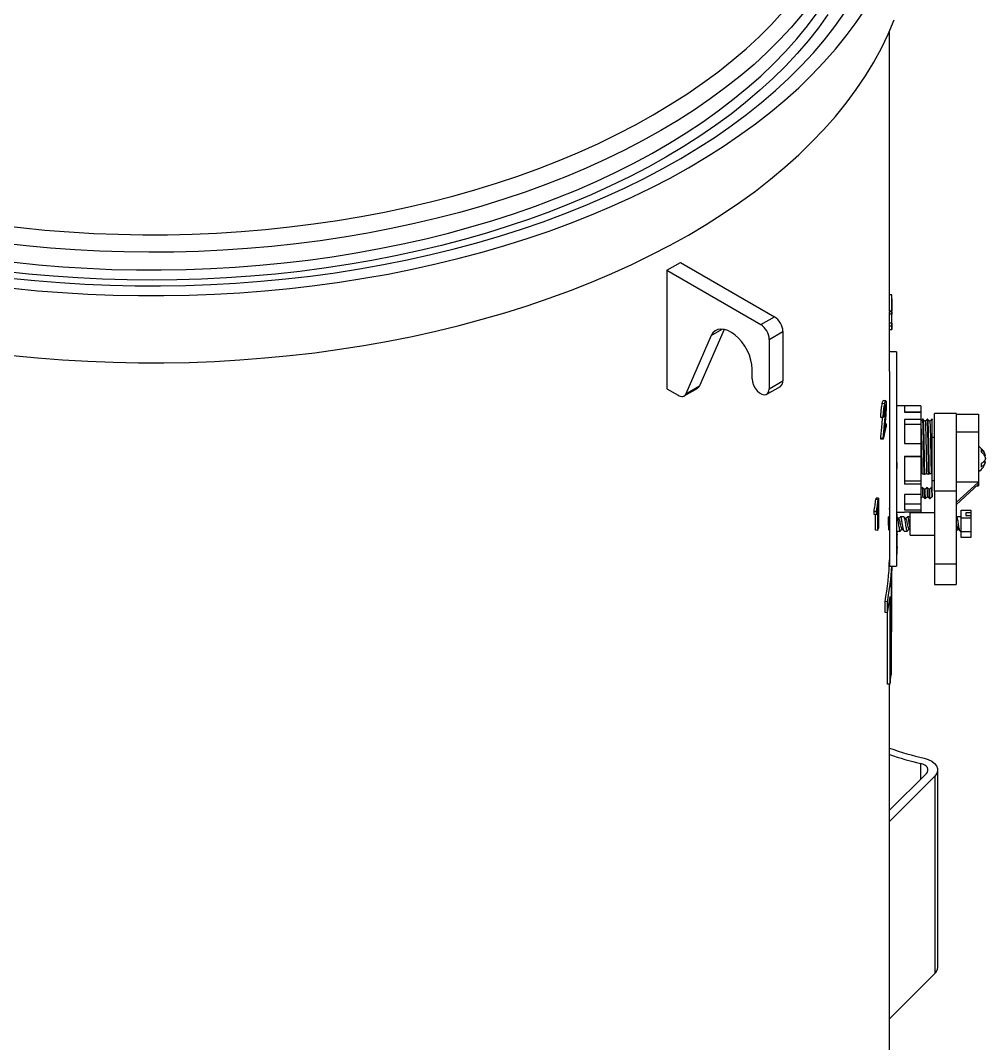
# Model space of a CAD drawing. Header units: millimetres. Extents: x 118006 to 124636, y -130611 to -125922.
# Drawn here: x 122491.6 to 122810.9, y -127871.6 to -127533.2 of the extents above; entities that cross this region are included whole.
import ezdxf

# ---------------------------------------------------------------- set-up
doc = ezdxf.new("R2010")
doc.units = ezdxf.units.MM
doc.header["$LTSCALE"] = 13
doc.layers.add('几何体', color=7, linetype='Continuous')

msp = doc.modelspace()

# ---------------------------------------------------------------- linework, layer by layer
at = {"layer": '几何体'}
for p, q in [((122779.17, -127624.12), (122779.17, -127536.59)), ((122705.44, -127615.79), (122709.97, -127613.18)), ((122709.97, -127613.18), (122741.08, -127631.14)), ((122705.44, -127615.79), (122736.55, -127633.75)), ((122705.44, -127615.79), (122705.44, -127654.98)), ((122779.97, -127625.28), (122779.97, -127624.12)), ((122779.17, -127627.87), (122779.17, -127625.28)), ((122779.97, -127629.64), (122779.97, -127627.87)), ((122736.55, -127633.75), (122741.08, -127631.14)), ((122779.92, -127629.28), (122779.13, -127629.27)), ((122779.16, -127630.27), (122779.16, -127629.52)), ((122779.96, -127629.53), (122779.16, -127629.52)), ((122779.96, -127630.27), (122779.16, -127630.27)), ((122779.17, -127632.64), (122779.17, -127630.27)), ((122779.95, -127628.72), (122779.92, -127629.28)), ((122779.96, -127630.27), (122779.96, -127629.53)), ((122779.12, -127634.22), (122779.14, -127633.32)), ((122779.92, -127634.23), (122779.12, -127634.22)), ((122779.94, -127633.33), (122779.14, -127633.32)), ((122779.92, -127634.23), (122779.94, -127633.33)), ((122779.97, -127633.88), (122779.97, -127632.64)), ((122720.17, -127637.37), (122711.81, -127656.61)), ((122724.44, -127635.33), (122716.34, -127654)), ((122720.17, -127637.37), (122723.84, -127635.25)), ((122739.38, -127638.65), (122743.91, -127636.04)), ((122743.91, -127636.04), (122743.91, -127652.37)), ((122779.17, -127649.23), (122779.17, -127635.42)), ((122739.38, -127638.65), (122739.38, -127654.98)), ((122781.49, -127642.73), (122779.17, -127642.73)), ((122781.49, -127642.73), (122781.49, -127698.66)), ((122733.73, -127651.71), (122733.73, -127648.45)), ((122779.17, -127649.23), (122779.17, -127698.66)), ((122705.44, -127654.98), (122709.19, -127657.14)), ((122711.19, -127657.34), (122715.71, -127654.73)), ((122711.81, -127656.61), (122716.34, -127654)), ((122738.55, -127656.81), (122743.08, -127654.2)), ((122739.38, -127654.98), (122743.91, -127652.37)), ((122777.57, -127659.91), (122776.78, -127659.84)), ((122784.13, -127660.59), (122781.49, -127660.59)), ((122784.13, -127660.59), (122784.13, -127662.68)), ((122789.49, -127660.61), (122784.13, -127660.61)), ((122789.49, -127660.61), (122789.49, -127662.67)), ((122777.06, -127664.5), (122776.27, -127664.43)), ((122777.26, -127663.91), (122777.06, -127664.5)), ((122789.49, -127662.67), (122784.13, -127662.67)), ((122784.13, -127662.68), (122789.49, -127662.68)), ((122789.49, -127665.14), (122784.13, -127665.14)), ((122784.13, -127665.14), (122784.13, -127673.11)), ((122789.49, -127662.67), (122789.49, -127662.68)), ((122789.49, -127662.68), (122789.49, -127665.14)), ((122789.49, -127665.14), (122789.49, -127666.68)), ((122790.25, -127665.07), (122790.14, -127665.07)), ((122791.77, -127665.07), (122791.66, -127665.07)), ((122793.29, -127665.07), (122793.18, -127665.07)), ((122793.29, -127665.08), (122793.33, -127665.28)), ((122793.33, -127667.61), (122793.33, -127665.28)), ((122801.2, -127663.19), (122794, -127663.19)), ((122794, -127688.81), (122794, -127663.19)), ((122801.2, -127663.19), (122801.2, -127688.81)), ((122801.2, -127663.41), (122808.64, -127663.41)), ((122808.64, -127663.41), (122808.64, -127669.31)), ((122778.08, -127666.57), (122777.67, -127666.54)), ((122778.08, -127666.57), (122778.08, -127667.61)), ((122784.13, -127666.68), (122789.49, -127666.68)), ((122789.49, -127666.68), (122789.49, -127673.11)), ((122776.31, -127671.6), (122776.31, -127671.37)), ((122777.1, -127671.44), (122776.31, -127671.37)), ((122777.1, -127671.67), (122776.31, -127671.6)), ((122777.1, -127671.67), (122777.1, -127671.44)), ((122794, -127671.11), (122793.33, -127671.11)), ((122808.64, -127669.31), (122801.2, -127669.31)), ((122808.64, -127669.31), (122808.64, -127685.87)), ((122784.13, -127673.11), (122789.49, -127673.11)), ((122789.49, -127673.11), (122789.49, -127677.31)), ((122809.44, -127674.97), (122809.44, -127675.84)), ((122781.65, -127677.42), (122781.49, -127677.42)), ((122781.49, -127677.63), (122781.65, -127677.63)), ((122784.13, -127677.31), (122789.49, -127677.31)), ((122784.13, -127677.31), (122784.13, -127686.52)), ((122784.13, -127677.41), (122789.49, -127677.41)), ((122789.49, -127677.31), (122789.49, -127677.41)), ((122789.49, -127677.41), (122789.49, -127685.53)), ((122810.56, -127677.18), (122810.93, -127677.18)), ((122810.56, -127679.2), (122810.93, -127678.32)), ((122781.49, -127679.29), (122781.65, -127679.29)), ((122781.49, -127679.38), (122781.65, -127679.38)), ((122781.49, -127681.4), (122781.65, -127681.4)), ((122781.65, -127681.4), (122781.65, -127679.38)), ((122809.44, -127679.75), (122809.44, -127680.89)), ((122810.14, -127679.2), (122810.93, -127679.2)), ((122789.49, -127685.53), (122784.13, -127685.53)), ((122789.49, -127685.53), (122789.49, -127686.52)), ((122790.72, -127683.23), (122790.61, -127683.23)), ((122792.24, -127683.23), (122792.13, -127683.23)), ((122793.33, -127687.88), (122793.33, -127683.07)), ((122793.33, -127685.27), (122794, -127685.27)), ((122789.49, -127686.52), (122784.13, -127686.52)), ((122789.49, -127686.52), (122789.49, -127689.99)), ((122790.73, -127688.24), (122790.84, -127688.24)), ((122792.25, -127688.24), (122792.36, -127688.24)), ((122801.2, -127688.81), (122794, -127688.81)), ((122794, -127688.81), (122794, -127712.9)), ((122808.64, -127685.87), (122801.2, -127685.87)), ((122808.64, -127685.9), (122801.2, -127692.65)), ((122801.2, -127693.32), (122808.64, -127686.58)), ((122801.2, -127688.81), (122801.2, -127712.9)), ((122808.1, -127687.07), (122808.64, -127687.07)), ((122808.64, -127685.9), (122808.64, -127685.87)), ((122808.64, -127685.9), (122808.64, -127686.58)), ((122808.64, -127686.54), (122808.64, -127687.07)), ((122775.41, -127691.69), (122774.63, -127691.6)), ((122775.57, -127691.21), (122774.79, -127691.12)), ((122775.57, -127691.21), (122775.57, -127701.06)), ((122784.1, -127690.61), (122784.12, -127690.6)), ((122784.11, -127690.6), (122784.16, -127690.65)), ((122789.49, -127689.99), (122784.13, -127689.99)), ((122784.13, -127689.99), (122784.13, -127695.04)), ((122789.49, -127689.99), (122789.49, -127693.05)), ((122790.9, -127691.31), (122791.01, -127691.31)), ((122792.42, -127691.31), (122792.53, -127691.31)), ((122792.53, -127691.31), (122793.24, -127690.6)), ((122774.06, -127696.61), (122774.06, -127695.52)), ((122774.84, -127695.61), (122774.06, -127695.52)), ((122775.3, -127693.95), (122774.84, -127696.7)), ((122774.84, -127696.7), (122774.84, -127695.61)), ((122775.3, -127701.86), (122775.3, -127693.95)), ((122778.99, -127694.59), (122779.17, -127694.59)), ((122781.65, -127693.25), (122781.49, -127693.25)), ((122781.65, -127695.05), (122781.49, -127695.05)), ((122781.49, -127695.79), (122784.13, -127695.79)), ((122784.13, -127693.05), (122789.49, -127693.05)), ((122784.13, -127695.04), (122789.49, -127695.04)), ((122789.49, -127695.77), (122784.13, -127695.77)), ((122784.13, -127695.77), (122784.13, -127695.79)), ((122794, -127696), (122786, -127696)), ((122786, -127703.37), (122786, -127696)), ((122789.49, -127693.05), (122789.49, -127695.04)), ((122789.49, -127695.04), (122789.49, -127695.77)), ((122802.86, -127695.18), (122806.06, -127695.18)), ((122802.86, -127697.79), (122802.86, -127695.18)), ((122806.06, -127695.18), (122806.06, -127696.02)), ((122774.84, -127696.7), (122774.06, -127696.61)), ((122774.52, -127701.77), (122774.52, -127696.66)), ((122779.17, -127697.32), (122778.86, -127697.32)), ((122778.86, -127700.14), (122778.86, -127697.32)), ((122779.17, -127698.66), (122779.17, -127713.65)), ((122781.49, -127696.3), (122781.65, -127696.3)), ((122781.65, -127696.31), (122781.49, -127696.31)), ((122781.49, -127696.82), (122781.65, -127696.82)), ((122781.49, -127697.3), (122781.65, -127697.3)), ((122781.53, -127697.32), (122781.49, -127697.32)), ((122781.49, -127698.66), (122781.49, -127713.65)), ((122781.65, -127696.31), (122781.65, -127696.3)), ((122781.65, -127696.82), (122781.65, -127696.31)), ((122781.65, -127697.3), (122781.65, -127696.82)), ((122781.65, -127697.42), (122781.65, -127697.3)), ((122783.85, -127697.32), (122782.85, -127697.32)), ((122786, -127697.32), (122785.17, -127697.32)), ((122801.35, -127697.35), (122801.2, -127697.49)), ((122802.86, -127697.32), (122801.41, -127697.32)), ((122802.86, -127702.3), (122802.86, -127697.79)), ((122806.06, -127697.79), (122802.86, -127697.79)), ((122804.46, -127696.02), (122804.46, -127696.94)), ((122806.06, -127696.02), (122804.46, -127696.02)), ((122804.46, -127696.94), (122806.06, -127696.94)), ((122806.06, -127696.02), (122806.06, -127696.94)), ((122806.06, -127696.94), (122806.06, -127697.79)), ((122806.06, -127697.79), (122806.06, -127702.3)), ((122775.3, -127701.86), (122774.52, -127701.77)), ((122781.49, -127701.89), (122781.63, -127702.02)), ((122781.49, -127702.03), (122781.65, -127702.03)), ((122781.49, -127702.46), (122781.65, -127702.46)), ((122781.49, -127702.54), (122781.65, -127702.54)), ((122781.65, -127702.46), (122781.65, -127702.03)), ((122781.65, -127702.54), (122781.65, -127702.46)), ((122781.65, -127702.97), (122781.65, -127702.54)), ((122781.69, -127702.04), (122782.69, -127702.04)), ((122784.01, -127702.04), (122785.01, -127702.04)), ((122801.2, -127702.04), (122801.25, -127702.04)), ((122802.57, -127702.04), (122802.86, -127702.04)), ((122806.06, -127702.3), (122802.86, -127702.3)), ((122802.86, -127704.19), (122802.86, -127702.3)), ((122806.06, -127702.3), (122806.06, -127704.19)), ((122781.65, -127703.04), (122781.49, -127703.04)), ((122781.49, -127703.05), (122781.65, -127703.05)), ((122781.49, -127703.28), (122781.65, -127703.28)), ((122781.49, -127703.66), (122781.65, -127703.66)), ((122781.65, -127704.08), (122781.49, -127704.08)), ((122781.65, -127703.66), (122781.65, -127703.28)), ((122781.65, -127704.08), (122781.65, -127703.66)), ((122781.65, -127706.4), (122781.65, -127704.08)), ((122786, -127703.37), (122794, -127703.37)), ((122806.06, -127704.19), (122802.86, -127704.19)), ((122781.49, -127706.4), (122781.65, -127706.4)), ((122781.49, -127706.79), (122781.65, -127706.79)), ((122781.65, -127707.29), (122781.49, -127707.29)), ((122781.49, -127707.31), (122781.65, -127707.31)), ((122781.49, -127707.55), (122781.65, -127707.55)), ((122781.49, -127707.74), (122781.65, -127707.74)), ((122781.49, -127709.04), (122781.65, -127709.04)), ((122781.65, -127706.79), (122781.65, -127706.4)), ((122781.65, -127707.22), (122781.65, -127706.79)), ((122781.65, -127707.55), (122781.65, -127707.74)), ((122781.65, -127709.04), (122781.65, -127707.74)), ((122781.65, -127709.74), (122781.65, -127709.04)), ((122779.17, -127711.51), (122779.15, -127711.51)), ((122781.65, -127709.74), (122781.49, -127709.74)), ((122794, -127712.9), (122801.2, -127712.9)), ((122794, -127712.9), (122794, -127719.71)), ((122801.2, -127712.9), (122801.2, -127719.71)), ((122779.17, -127713.65), (122781.49, -127713.65)), ((122779.95, -127713.65), (122779.95, -127715.15)), ((122779.67, -127720.56), (122779.67, -127749.6)), ((122794, -127719.71), (122801.2, -127719.71)), ((122777.69, -127729.02), (122777.69, -127725.39)), ((122778.48, -127725.44), (122777.69, -127725.39)), ((122778.48, -127729.07), (122778.48, -127725.44)), ((122779.34, -127752.71), (122779.34, -127723.68)), ((122779.96, -127725.78), (122779.67, -127725.79)), ((122778.48, -127729.07), (122777.69, -127729.02)), ((122778.54, -127752.67), (122778.54, -127728.78)), ((122779.67, -127735.86), (122779.8, -127735.86)), ((122779.34, -127752.71), (122778.54, -127752.67)), ((122779.17, -128084.83), (122779.17, -127752.7)), ((122789.41, -127778.9), (122789.41, -127784.16)), ((122779.17, -127794.39), (122791.37, -127782.2)), ((122794.14, -127783.12), (122779.17, -127798.09)), ((122794.14, -127783.12), (122794.14, -127848.44)), ((122795.1, -127846.37), (122795.1, -127781.04)), ((122794.14, -127848.44), (122779.17, -127863.41))]:
    msp.add_line(p, q, dxfattribs=at)
at = {"layer": '几何体', "flags": 128}
for points in [[(122772.98, -127477.92), (122772.68, -127481.29), (122772.01, -127485.99), (122771.07, -127490.67), (122769.84, -127495.34), (122768.34, -127499.97), (122766.57, -127504.58), (122764.52, -127509.15), (122762.21, -127513.67), (122759.62, -127518.14), (122756.77, -127522.56), (122753.66, -127526.93), (122750.29, -127531.22), (122746.67, -127535.45), (122742.8, -127539.61), (122738.68, -127543.68), (122734.33, -127547.67), (122729.74, -127551.58), (122724.92, -127555.38), (122719.87, -127559.1), (122714.61, -127562.7), (122709.14, -127566.21), (122703.46, -127569.6)], [(122488.95, -127621.73), (122497.23, -127622.54), (122505.55, -127623.19), (122513.9, -127623.68), (122522.28, -127624.01), (122530.67, -127624.18), (122539.06, -127624.18), (122547.45, -127624.03), (122555.83, -127623.71), (122564.18, -127623.23), (122572.51, -127622.59), (122580.79, -127621.79), (122589.02, -127620.83), (122597.19, -127619.72), (122605.29, -127618.44), (122613.31, -127617.02), (122621.25, -127615.43), (122629.09, -127613.7), (122636.82, -127611.82), (122644.44, -127609.78), (122651.94, -127607.61), (122659.31, -127605.29), (122666.55, -127602.83), (122673.63, -127600.23), (122680.56, -127597.49), (122687.33, -127594.63), (122693.93, -127591.63), (122700.36, -127588.51), (122706.6, -127585.27), (122712.64, -127581.91), (122718.5, -127578.43), (122724.14, -127574.84), (122729.58, -127571.15), (122734.8, -127567.36), (122739.8, -127563.46), (122744.57, -127559.47), (122749.11, -127555.4), (122753.4, -127551.23), (122757.46, -127546.99), (122761.27, -127542.67), (122764.82, -127538.28), (122768.13, -127533.82), (122771.17, -127529.31)], [(122758.81, -127531.17), (122755.67, -127535.55), (122752.27, -127539.86), (122748.62, -127544.11), (122744.72, -127548.28), (122740.57, -127552.37), (122736.19, -127556.37), (122731.57, -127560.29), (122726.72, -127564.12), (122721.65, -127567.84), (122716.36, -127571.47), (122710.86, -127574.98), (122705.16, -127578.39), (122699.26, -127581.68), (122693.16, -127584.86), (122686.88, -127587.91), (122680.43, -127590.84), (122673.8, -127593.64), (122667.02, -127596.3), (122660.08, -127598.84), (122652.99, -127601.23), (122645.77, -127603.48), (122638.42, -127605.59), (122630.95, -127607.55), (122623.36, -127609.36), (122615.68, -127611.03), (122607.89, -127612.54), (122600.03, -127613.89), (122592.09, -127615.09), (122584.08, -127616.14), (122576.02, -127617.02), (122567.9, -127617.75), (122559.75, -127618.31), (122551.58, -127618.72), (122543.38, -127618.96), (122535.17, -127619.04), (122526.96, -127618.96), (122518.76, -127618.72), (122510.59, -127618.31), (122502.44, -127617.75), (122494.32, -127617.02), (122486.26, -127616.14)], [(122488.21, -127618.35), (122496.42, -127619.19), (122504.68, -127619.87), (122512.97, -127620.39), (122521.29, -127620.74), (122529.62, -127620.93), (122537.96, -127620.96), (122546.3, -127620.82), (122554.62, -127620.52), (122562.93, -127620.06), (122571.2, -127619.43), (122579.42, -127618.65), (122587.6, -127617.7), (122595.72, -127616.6), (122603.77, -127615.33), (122611.74, -127613.91), (122619.62, -127612.34), (122627.4, -127610.61), (122635.08, -127608.73), (122642.64, -127606.7), (122650.08, -127604.52), (122657.39, -127602.2), (122664.55, -127599.74), (122671.57, -127597.14), (122678.43, -127594.4), (122685.13, -127591.53), (122691.65, -127588.53), (122698, -127585.4), (122704.15, -127582.16), (122710.12, -127578.79), (122715.88, -127575.31), (122721.43, -127571.72), (122726.77, -127568.02), (122731.89, -127564.22), (122736.79, -127560.32), (122741.45, -127556.33), (122745.87, -127552.25), (122750.06, -127548.08), (122753.99, -127543.84), (122757.68, -127539.52), (122761.11, -127535.13), (122764.27, -127530.68)], [(122488.95, -127643.94), (122497.23, -127644.75), (122505.55, -127645.4), (122513.9, -127645.89), (122522.28, -127646.22), (122530.67, -127646.39), (122539.06, -127646.39), (122547.45, -127646.24), (122555.83, -127645.92), (122564.18, -127645.44), (122572.51, -127644.8), (122580.79, -127644), (122589.02, -127643.04), (122597.19, -127641.93), (122605.29, -127640.65), (122613.31, -127639.23), (122621.25, -127637.64), (122629.09, -127635.91), (122636.82, -127634.03), (122644.44, -127631.99), (122651.94, -127629.82), (122659.31, -127627.5), (122666.55, -127625.04), (122673.63, -127622.44), (122680.56, -127619.7), (122687.33, -127616.84), (122693.93, -127613.84), (122700.36, -127610.72), (122706.6, -127607.48), (122712.64, -127604.12), (122718.5, -127600.64), (122724.14, -127597.05), (122729.58, -127593.36), (122734.8, -127589.57), (122739.8, -127585.67), (122744.57, -127581.68), (122749.11, -127577.61), (122753.4, -127573.44), (122757.46, -127569.2), (122761.27, -127564.88), (122764.82, -127560.49), (122768.13, -127556.03), (122771.17, -127551.52), (122773.95, -127546.94), (122776.46, -127542.32), (122778.7, -127537.65), (122780.68, -127532.94)], [(122489.49, -127613.14), (122497.54, -127613.97), (122505.62, -127614.63), (122513.75, -127615.14), (122521.9, -127615.48), (122530.06, -127615.66), (122538.23, -127615.68), (122546.4, -127615.54), (122554.56, -127615.24), (122562.69, -127614.77), (122570.79, -127614.15), (122578.84, -127613.36), (122586.85, -127612.42), (122594.79, -127611.31), (122602.67, -127610.05), (122610.46, -127608.64), (122618.17, -127607.07), (122625.78, -127605.35), (122633.28, -127603.48), (122640.66, -127601.46), (122647.93, -127599.3), (122655.05, -127596.99), (122662.04, -127594.55), (122668.88, -127591.96), (122675.56, -127589.25), (122682.07, -127586.4), (122688.41, -127583.42), (122694.58, -127580.32), (122700.55, -127577.11), (122706.33, -127573.77), (122711.9, -127570.32), (122717.27, -127566.77), (122722.42, -127563.1), (122727.36, -127559.34), (122732.06, -127555.49), (122736.54, -127551.54), (122740.77, -127547.51), (122744.77, -127543.39), (122748.51, -127539.2), (122752.01, -127534.94), (122755.25, -127530.61)], [(122700.98, -127564.39), (122706.64, -127561.01), (122712.09, -127557.52), (122717.32, -127553.93), (122722.34, -127550.22), (122727.13, -127546.43), (122731.69, -127542.53), (122736.01, -127538.55), (122740.09, -127534.48), (122743.92, -127530.34)], [(122483.7, -127600.74), (122491.67, -127601.69), (122499.69, -127602.49), (122507.76, -127603.12), (122515.86, -127603.58), (122523.98, -127603.89), (122532.12, -127604.03), (122540.26, -127604.01), (122548.39, -127603.83), (122556.51, -127603.48), (122564.6, -127602.97), (122572.66, -127602.3), (122580.67, -127601.47), (122588.62, -127600.48), (122596.52, -127599.33), (122604.33, -127598.02), (122612.07, -127596.56), (122619.71, -127594.94), (122627.25, -127593.17), (122634.68, -127591.25), (122641.99, -127589.18), (122649.17, -127586.97), (122656.21, -127584.61), (122663.11, -127582.12), (122669.86, -127579.49), (122676.44, -127576.72), (122682.85, -127573.83), (122689.08, -127570.8), (122695.13, -127567.66), (122700.98, -127564.39), (122700.98, -127564.39)], [(122703.46, -127569.6), (122697.59, -127572.88), (122691.52, -127576.04), (122685.27, -127579.07), (122678.84, -127581.99), (122672.24, -127584.77), (122665.48, -127587.42), (122658.57, -127589.93), (122651.51, -127592.31), (122644.31, -127594.54), (122636.99, -127596.63), (122629.54, -127598.58), (122621.99, -127600.37), (122614.33, -127602.02), (122606.58, -127603.51), (122598.74, -127604.85), (122590.83, -127606.03), (122582.85, -127607.06), (122574.82, -127607.92), (122566.74, -127608.63), (122558.63, -127609.17), (122550.48, -127609.56), (122542.32, -127609.78), (122534.15, -127609.84), (122525.98, -127609.74), (122517.82, -127609.48), (122509.68, -127609.05), (122501.57, -127608.47), (122493.51, -127607.72), (122485.49, -127606.81)], [(122779.97, -127623.86), (122779.57, -127623.86), (122779.17, -127623.87)], [(122733.73, -127648.45), (122733.62, -127647), (122733.32, -127645.48), (122732.82, -127643.92), (122732.14, -127642.38), (122731.3, -127640.89), (122730.33, -127639.51), (122729.25, -127638.27), (122728.09, -127637.2), (122726.9, -127636.34), (122725.69, -127635.72), (122724.52, -127635.35), (122723.4, -127635.24), (122722.38, -127635.39), (122721.49, -127635.81), (122720.74, -127636.47), (122720.17, -127637.37)], [(122779.15, -127635.42), (122779.55, -127635.43), (122779.95, -127635.43)], [(122733.73, -127651.71), (122733.84, -127652.7), (122734.17, -127653.74), (122734.7, -127654.75), (122735.38, -127655.64), (122736.15, -127656.35), (122736.96, -127656.81), (122737.73, -127657), (122738.41, -127656.88), (122738.93, -127656.49), (122739.27, -127655.83), (122739.38, -127654.98)], [(122709.19, -127657.14), (122709.6, -127657.35), (122710.01, -127657.48), (122710.41, -127657.53), (122710.77, -127657.5), (122711.1, -127657.39), (122711.39, -127657.2), (122711.63, -127656.94), (122711.81, -127656.61)], [(122777.91, -127658.95), (122777.51, -127658.92), (122777.12, -127658.89)], [(122790.62, -127777.19), (122791.97, -127777.61), (122793.13, -127778.19), (122794.06, -127778.89), (122794.71, -127779.69), (122795.05, -127780.56), (122795.07, -127781.44), (122794.76, -127782.31), (122794.14, -127783.12)], [(122791.37, -127782.2), (122791.71, -127781.75), (122791.88, -127781.27), (122791.88, -127780.77), (122791.69, -127780.29), (122791.33, -127779.85), (122790.81, -127779.46), (122790.16, -127779.14), (122789.41, -127778.9)]]:
    msp.add_lwpolyline(points, dxfattribs=at)
at = {"layer": '几何体'}
for centre, radius, start, end in [((122737.77, -127636.32), 6.15, 2.6055, 57.3945), ((122733.24, -127638.93), 6.15, 2.6055, 57.3945), ((122714.93, -127653.43), 1.51, 300.9575, 338.1001), ((122741.94, -127652.58), 1.98, 305.1121, 6.2001), ((122693.72, -127649.35), 86.32, 345.0145, 347.7912), ((122694, -127648.38), 86.03, 345.81, 347.7938), ((122806.24, -127678.19), 4.8, 14.5269, 60), ((122806.24, -127678.19), 4.8, 300, 348.1597), ((122689.09, -127662.6), 90.32, 341.2724, 341.5918), ((122689.6, -127662.59), 90.61, 341.2724, 341.5918), ((122689.49, -127672.41), 90.72, 341.0597, 341.5916), ((122696.84, -127709.84), 82.33, 349.1129, 358.8355), ((122697.24, -127709.82), 82.73, 349.1165, 357.3484), ((122698.14, -127713.52), 81.83, 355.0592, 358.8577), ((122696.35, -127713.31), 83.63, 349.1397, 352.8834), ((122697.48, -127742.49), 82.5, 352.8881, 355.0603), ((122814.75, -127673.67), 106.3, 250.4458, 256.8778), ((122814.78, -127670.21), 111.61, 251.3964, 256.8636), ((122792.2, -127846.28), 2.9, 311.8448, 358.3583)]:
    msp.add_arc(centre, radius, start, end, dxfattribs=at)
for points, knots in [([(122779.13, -127629.27), (122779.13, -127628.52), (122779.14, -127627.51), (122779.15, -127626.23), (122779.16, -127625.51), (122779.17, -127624.89), (122779.17, -127624.4), (122779.17, -127624.2), (122779.17, -127624.12)], [0, 0, 0, 0, 0.364099, 0.492254, 0.616283, 0.751951, 0.898183, 1, 1, 1, 1]), ([(122779.92, -127629.28), (122779.93, -127628.72), (122779.93, -127627.89), (122779.95, -127626.74), (122779.95, -127625.91), (122779.96, -127625.21), (122779.97, -127624.64), (122779.97, -127624.19), (122779.97, -127623.9), (122779.97, -127623.89), (122779.97, -127623.89)], [0, 0, 0, 0, 0.228259, 0.34271, 0.457112, 0.571599, 0.686269, 0.80166, 0.915472, 1, 1, 1, 1]), ([(122779.96, -127629.53), (122779.97, -127629.23), (122779.97, -127628.79), (122779.97, -127628.03), (122779.97, -127627.39), (122779.97, -127626.74), (122779.97, -127626.15), (122779.97, -127625.65), (122779.97, -127625.31), (122779.97, -127625.25), (122779.97, -127625.38), (122779.97, -127625.71), (122779.96, -127626.2), (122779.96, -127626.8), (122779.95, -127627.67), (122779.95, -127628.3), (122779.95, -127628.72)], [0, 0, 0, 0, 0.125009, 0.187598, 0.250132, 0.312601, 0.375027, 0.437451, 0.499906, 0.562439, 0.625032, 0.687656, 0.750273, 0.812843, 0.875356, 1, 1, 1, 1]), ([(122779.94, -127633.33), (122779.95, -127633.57), (122779.95, -127633.94), (122779.96, -127634.09), (122779.96, -127633.98), (122779.97, -127633.63), (122779.97, -127633.15), (122779.97, -127632.51), (122779.97, -127631.81), (122779.97, -127631.12), (122779.97, -127630.52), (122779.97, -127630), (122779.97, -127629.81), (122779.97, -127629.72)], [0, 0, 0, 0, 0.166132, 0.249628, 0.333135, 0.416757, 0.500314, 0.583728, 0.667186, 0.750524, 0.833856, 0.917219, 1, 1, 1, 1]), ([(122779.97, -127629.64), (122779.97, -127629.67), (122779.97, -127629.76), (122779.97, -127630.07), (122779.96, -127630.27)], [0, 0, 0, 0, 0.33159, 1, 1, 1, 1]), ([(122779.15, -127635.41), (122779.15, -127635.42), (122779.14, -127635.46), (122779.14, -127635.32), (122779.13, -127634.93), (122779.12, -127634.47), (122779.12, -127634.22)], [0, 0, 0, 0, 0.024132, 0.321167, 0.625735, 1, 1, 1, 1]), ([(122779.17, -127633.32), (122779.17, -127633.26), (122779.17, -127633.08), (122779.17, -127632.81), (122779.17, -127632.64)], [0, 0, 0, 0, 0.348269, 1, 1, 1, 1]), ([(122779.95, -127635.41), (122779.95, -127635.41), (122779.94, -127635.45), (122779.93, -127635.2), (122779.93, -127634.62), (122779.92, -127634.23)], [0, 0, 0, 0, 0.087847, 0.393067, 1, 1, 1, 1]), ([(122779.97, -127633.88), (122779.97, -127633.91), (122779.97, -127634.2), (122779.97, -127634.63), (122779.96, -127635.13), (122779.96, -127635.29), (122779.95, -127635.37)], [0, 0, 0, 0, 0.031575, 0.354394, 0.677315, 1, 1, 1, 1]), ([(122776.27, -127664.43), (122776.29, -127664.02), (122776.34, -127663.2), (122776.45, -127661.94), (122776.6, -127660.72), (122776.72, -127660.13), (122776.78, -127659.84)], [0, 0, 0, 0, 0.250566, 0.500618, 0.750224, 1, 1, 1, 1]), ([(122776.78, -127659.84), (122776.84, -127659.58), (122776.95, -127659.1), (122777.07, -127658.84), (122777.11, -127658.91), (122777.11, -127658.91)], [0, 0, 0, 0, 0.511153, 0.936609, 1, 1, 1, 1]), ([(122777.06, -127664.5), (122777.08, -127664.09), (122777.13, -127663.27), (122777.24, -127662), (122777.4, -127660.78), (122777.51, -127660.2), (122777.57, -127659.91)], [0, 0, 0, 0, 0.250258, 0.500157, 0.749885, 1, 1, 1, 1]), ([(122777.1, -127671.44), (122777.1, -127671.29), (122777.11, -127670.97), (122777.16, -127670.18), (122777.28, -127669.09), (122777.42, -127667.74), (122777.55, -127666.28), (122777.68, -127664.74), (122777.78, -127663.48), (122777.83, -127662.61), (122777.86, -127662.09), (122777.87, -127661.6), (122777.88, -127661.14), (122777.87, -127660.76), (122777.84, -127660.51), (122777.79, -127660.41), (122777.73, -127660.44), (122777.66, -127660.63), (122777.56, -127661.08), (122777.44, -127661.82), (122777.34, -127662.69), (122777.29, -127663.39), (122777.27, -127663.74), (122777.26, -127663.91)], [0, 0, 0, 0, 0.03127, 0.062496, 0.143832, 0.225725, 0.306543, 0.406087, 0.50003, 0.531291, 0.562553, 0.596014, 0.625046, 0.656688, 0.687552, 0.718842, 0.750159, 0.781498, 0.812842, 0.875192, 0.937472, 0.968742, 1, 1, 1, 1]), ([(122777.57, -127659.91), (122777.6, -127659.81), (122777.64, -127659.62), (122777.72, -127659.27), (122777.83, -127658.99), (122777.93, -127658.9), (122778.01, -127659.14), (122778.06, -127659.62), (122778.07, -127660.34), (122778.06, -127661.03), (122778.03, -127661.62), (122777.98, -127662.71), (122777.85, -127664.53), (122777.64, -127666.99), (122777.48, -127668.65), (122777.4, -127669.47)], [0, 0, 0, 0, 0.031354, 0.06271, 0.125252, 0.18781, 0.25017, 0.312517, 0.374912, 0.437286, 0.468546, 0.499805, 0.662975, 0.833151, 1, 1, 1, 1]), ([(122776.31, -127671.37), (122776.31, -127671.25), (122776.32, -127671.05), (122776.33, -127670.66), (122776.38, -127669.92), (122776.52, -127668.78), (122776.67, -127667.18), (122776.8, -127665.73), (122776.88, -127664.78), (122776.9, -127664.48)], [0, 0, 0, 0, 0.058432, 0.097296, 0.178367, 0.376292, 0.592282, 0.873098, 1, 1, 1, 1]), ([(122790.13, -127665.07), (122790.02, -127665.19), (122789.8, -127665.4), (122789.59, -127665.62), (122789.49, -127665.71)], [0, 0, 0, 0, 0.5471855, 1, 1, 1, 1]), ([(122790.61, -127683.23), (122790.6, -127682.59), (122790.58, -127681.3), (122790.54, -127679.24), (122790.5, -127677.12), (122790.46, -127674.97), (122790.42, -127672.87), (122790.38, -127670.92), (122790.33, -127669.12), (122790.29, -127667.63), (122790.25, -127666.49), (122790.21, -127665.67), (122790.17, -127665.2), (122790.15, -127665), (122790.13, -127665.07), (122790.13, -127665.07)], [0, 0, 0, 0, 0.079194, 0.158388, 0.239604, 0.323745, 0.410326, 0.494466, 0.581045, 0.673861, 0.753055, 0.832249, 0.913465, 0.997606, 1, 1, 1, 1]), ([(122790.96, -127665.78), (122790.84, -127665.66), (122790.61, -127665.43), (122790.37, -127665.19), (122790.25, -127665.07)], [0, 0, 0, 0, 0.499999, 1, 1, 1, 1]), ([(122790.25, -127665.1), (122790.26, -127665.13), (122790.29, -127665.18), (122790.33, -127665.69), (122790.36, -127666.5), (122790.4, -127667.57), (122790.44, -127668.91), (122790.48, -127670.5), (122790.52, -127672.31), (122790.56, -127674.34), (122790.6, -127676.5), (122790.64, -127678.73), (122790.68, -127681.01), (122790.71, -127682.47), (122790.72, -127683.23)], [0, 0, 0, 0, 0.067321, 0.155541, 0.233533, 0.313379, 0.394073, 0.474766, 0.557521, 0.643255, 0.731475, 0.817208, 0.905428, 1, 1, 1, 1]), ([(122791.65, -127665.07), (122791.54, -127665.19), (122791.3, -127665.42), (122791.07, -127665.66), (122790.95, -127665.77)], [0, 0, 0, 0, 0.502024, 1, 1, 1, 1]), ([(122792.13, -127683.23), (122792.12, -127682.59), (122792.1, -127681.3), (122792.06, -127679.24), (122792.02, -127677.12), (122791.98, -127674.97), (122791.94, -127672.87), (122791.9, -127670.92), (122791.85, -127669.12), (122791.81, -127667.63), (122791.77, -127666.49), (122791.73, -127665.67), (122791.69, -127665.2), (122791.67, -127665), (122791.65, -127665.07), (122791.65, -127665.07)], [0, 0, 0, 0, 0.079194, 0.158388, 0.239604, 0.323745, 0.410326, 0.494466, 0.581045, 0.673861, 0.753055, 0.832249, 0.913465, 0.997606, 1, 1, 1, 1]), ([(122792.48, -127665.78), (122792.36, -127665.66), (122792.13, -127665.43), (122791.89, -127665.19), (122791.77, -127665.07)], [0, 0, 0, 0, 0.499999, 1, 1, 1, 1]), ([(122791.77, -127665.1), (122791.78, -127665.13), (122791.81, -127665.18), (122791.85, -127665.69), (122791.88, -127666.5), (122791.92, -127667.57), (122791.96, -127668.91), (122792, -127670.5), (122792.04, -127672.31), (122792.08, -127674.34), (122792.12, -127676.5), (122792.16, -127678.73), (122792.2, -127681.01), (122792.23, -127682.47), (122792.24, -127683.23)], [0, 0, 0, 0, 0.067321, 0.155541, 0.233533, 0.313379, 0.394073, 0.474766, 0.557521, 0.643255, 0.731475, 0.817208, 0.905428, 1, 1, 1, 1]), ([(122793.17, -127665.07), (122793.06, -127665.19), (122792.82, -127665.42), (122792.59, -127665.66), (122792.47, -127665.77)], [0, 0, 0, 0, 0.502024, 1, 1, 1, 1]), ([(122793.33, -127667.61), (122793.32, -127667.23), (122793.29, -127666.47), (122793.25, -127665.67), (122793.21, -127665.2), (122793.19, -127665), (122793.17, -127665.07), (122793.17, -127665.07)], [0, 0, 0, 0, 0.242823, 0.485645, 0.73467, 0.99266, 1, 1, 1, 1]), ([(122789.49, -127666.19), (122789.49, -127666.22), (122789.52, -127666.4), (122789.56, -127667.44), (122789.62, -127669.27), (122789.68, -127671.69), (122789.74, -127674.44), (122789.8, -127677.36), (122789.85, -127680.29), (122789.89, -127682.13), (122789.91, -127683.03)], [0, 0, 0, 0, 0.028419, 0.170815, 0.311421, 0.454058, 0.595337, 0.730129, 0.866043, 1, 1, 1, 1]), ([(122790.96, -127665.8), (122790.96, -127665.8), (122790.98, -127665.7), (122791.02, -127666.22), (122791.08, -127667.39), (122791.14, -127669.28), (122791.2, -127671.69), (122791.26, -127674.45), (122791.32, -127677.36), (122791.37, -127680.29), (122791.41, -127682.13), (122791.43, -127683.03)], [0, 0, 0, 0, 0.008692, 0.135007, 0.261782, 0.386963, 0.513952, 0.639731, 0.759736, 0.880739, 1, 1, 1, 1]), ([(122792.48, -127665.8), (122792.48, -127665.8), (122792.5, -127665.7), (122792.54, -127666.22), (122792.6, -127667.39), (122792.66, -127669.28), (122792.72, -127671.69), (122792.78, -127674.45), (122792.84, -127677.36), (122792.89, -127680.29), (122792.93, -127682.13), (122792.95, -127683.03)], [0, 0, 0, 0, 0.008692, 0.135007, 0.261782, 0.386963, 0.513952, 0.639731, 0.759736, 0.880739, 1, 1, 1, 1]), ([(122793.33, -127683.12), (122793.33, -127682.48), (122793.33, -127681.2), (122793.33, -127679.14), (122793.33, -127677.02), (122793.33, -127674.9), (122793.33, -127672.82), (122793.33, -127670.9), (122793.33, -127669.1), (122793.33, -127668.12), (122793.33, -127667.61)], [0, 0, 0, 0, 0.118885, 0.239334, 0.359784, 0.485593, 0.611411, 0.737691, 0.863971, 1, 1, 1, 1]), ([(122810.93, -127677.18), (122810.86, -127676.93), (122810.68, -127676.27), (122810.13, -127675.51), (122809.6, -127675.09), (122809.44, -127674.97)], [0, 0, 0, 0, 0.300614, 0.797006, 1, 1, 1, 1]), ([(122809.44, -127675.84), (122809.81, -127676.16), (122810.54, -127676.8), (122810.8, -127677.63), (122810.93, -127678.06)], [0, 0, 0, 0, 0.497268, 1, 1, 1, 1]), ([(122810.93, -127678.06), (122810.86, -127678.25), (122810.68, -127678.75), (122810.13, -127679.33), (122809.6, -127679.66), (122809.44, -127679.75)], [0, 0, 0, 0, 0.300614, 0.797006, 1, 1, 1, 1]), ([(122809.44, -127680.89), (122809.81, -127680.65), (122810.54, -127680.16), (122810.8, -127679.52), (122810.93, -127679.2)], [0, 0, 0, 0, 0.497268, 1, 1, 1, 1]), ([(122789.49, -127683.13), (122789.51, -127683.13), (122789.65, -127683.08), (122789.79, -127683.06), (122789.91, -127683.03)], [0, 0, 0, 0, 0.1753519, 1, 1, 1, 1]), ([(122789.91, -127683.03), (122789.97, -127683.05), (122790.09, -127683.07), (122790.32, -127683.13), (122790.5, -127683.19), (122790.61, -127683.23)], [0, 0, 0, 0, 0.255708, 0.511414, 1, 1, 1, 1]), ([(122790.72, -127683.23), (122790.78, -127683.21), (122790.9, -127683.16), (122791.14, -127683.09), (122791.31, -127683.06), (122791.43, -127683.03)], [0, 0, 0, 0, 0.255137, 0.510274, 1, 1, 1, 1]), ([(122791.43, -127683.03), (122791.49, -127683.05), (122791.61, -127683.07), (122791.84, -127683.13), (122792.02, -127683.19), (122792.13, -127683.23)], [0, 0, 0, 0, 0.255708, 0.511414, 1, 1, 1, 1]), ([(122792.95, -127683.03), (122792.89, -127683.05), (122792.77, -127683.07), (122792.53, -127683.13), (122792.36, -127683.19), (122792.24, -127683.23)], [0, 0, 0, 0, 0.255139, 0.510276, 1, 1, 1, 1]), ([(122792.95, -127683.03), (122793.01, -127683.05), (122793.14, -127683.07), (122793.27, -127683.1), (122793.33, -127683.12)], [0, 0, 0, 0, 0.499518, 1, 1, 1, 1]), ([(122790.02, -127687.64), (122789.96, -127687.7), (122789.84, -127687.8), (122789.67, -127687.96), (122789.55, -127688.05), (122789.49, -127688.1)], [0, 0, 0, 0, 0.337601, 0.6752, 1, 1, 1, 1]), ([(122790.02, -127687.64), (122790.04, -127688.21), (122790.08, -127689.36), (122790.13, -127690.38), (122790.17, -127690.52), (122790.19, -127690.59)], [0, 0, 0, 0, 0.3356147, 0.6761313, 1, 1, 1, 1]), ([(122790.73, -127688.24), (122790.67, -127688.19), (122790.55, -127688.09), (122790.31, -127687.9), (122790.14, -127687.75), (122790.02, -127687.64)], [0, 0, 0, 0, 0.255137, 0.510274, 1, 1, 1, 1]), ([(122790.89, -127691.3), (122790.88, -127691.26), (122790.85, -127691.18), (122790.81, -127690.58), (122790.77, -127689.66), (122790.74, -127688.72), (122790.73, -127688.24)], [0, 0, 0, 0, 0.239077, 0.48202, 0.732008, 1, 1, 1, 1]), ([(122790.84, -127688.24), (122790.9, -127688.19), (122791.02, -127688.09), (122791.25, -127687.9), (122791.43, -127687.75), (122791.54, -127687.64)], [0, 0, 0, 0, 0.255705, 0.51141, 1, 1, 1, 1]), ([(122790.84, -127688.24), (122790.85, -127688.65), (122790.88, -127689.48), (122790.91, -127690.4), (122790.95, -127691.03), (122790.99, -127691.32), (122791, -127691.28), (122791.01, -127691.27)], [0, 0, 0, 0, 0.224058, 0.448115, 0.677895, 0.915947, 1, 1, 1, 1]), ([(122791.54, -127687.64), (122791.56, -127688.21), (122791.6, -127689.36), (122791.65, -127690.38), (122791.69, -127690.52), (122791.71, -127690.59)], [0, 0, 0, 0, 0.335615, 0.676131, 1, 1, 1, 1]), ([(122792.25, -127688.24), (122792.19, -127688.19), (122792.07, -127688.09), (122791.83, -127687.9), (122791.66, -127687.75), (122791.54, -127687.64)], [0, 0, 0, 0, 0.255137, 0.510274, 1, 1, 1, 1]), ([(122792.41, -127691.3), (122792.4, -127691.26), (122792.37, -127691.18), (122792.33, -127690.58), (122792.29, -127689.66), (122792.26, -127688.72), (122792.25, -127688.24)], [0, 0, 0, 0, 0.239077, 0.48202, 0.732008, 1, 1, 1, 1]), ([(122792.36, -127688.24), (122792.42, -127688.19), (122792.54, -127688.09), (122792.77, -127687.9), (122792.95, -127687.75), (122793.06, -127687.64)], [0, 0, 0, 0, 0.255705, 0.51141, 1, 1, 1, 1]), ([(122792.36, -127688.24), (122792.37, -127688.65), (122792.4, -127689.48), (122792.43, -127690.4), (122792.47, -127691.03), (122792.51, -127691.32), (122792.52, -127691.28), (122792.53, -127691.27)], [0, 0, 0, 0, 0.224058, 0.448115, 0.677895, 0.915947, 1, 1, 1, 1]), ([(122793.06, -127687.64), (122793.08, -127688.16), (122793.11, -127689.19), (122793.16, -127690.14), (122793.2, -127690.63), (122793.23, -127690.54), (122793.24, -127690.52)], [0, 0, 0, 0, 0.286194, 0.576569, 0.866426, 1, 1, 1, 1]), ([(122793.06, -127687.64), (122793.08, -127687.66), (122793.13, -127687.7), (122793.22, -127687.78), (122793.29, -127687.84), (122793.33, -127687.88)], [0, 0, 0, 0, 0.255233, 0.510466, 1, 1, 1, 1]), ([(122793.33, -127689.61), (122793.33, -127689.71), (122793.33, -127690.22), (122793.33, -127690.64), (122793.33, -127690.74), (122793.33, -127690.55), (122793.33, -127689.99), (122793.33, -127689.13), (122793.33, -127688.3), (122793.33, -127687.88)], [0, 0, 0, 0, 0.056356, 0.283491, 0.39637, 0.547327, 0.698282, 0.847053, 1, 1, 1, 1]), ([(122774.06, -127695.52), (122774.11, -127695.2), (122774.22, -127694.57), (122774.37, -127693.6), (122774.51, -127692.6), (122774.59, -127691.93), (122774.63, -127691.6)], [0, 0, 0, 0, 0.2499919, 0.499996, 0.7500091, 1, 1, 1, 1]), ([(122774.84, -127695.61), (122774.9, -127695.3), (122775.01, -127694.67), (122775.16, -127693.69), (122775.3, -127692.69), (122775.37, -127692.02), (122775.41, -127691.69)], [0, 0, 0, 0, 0.2501, 0.500145, 0.750123, 1, 1, 1, 1]), ([(122789.49, -127691.31), (122789.61, -127691.19), (122789.84, -127690.96), (122790.08, -127690.72), (122790.19, -127690.61)], [0, 0, 0, 0, 0.5021335, 1, 1, 1, 1]), ([(122790.19, -127690.6), (122790.31, -127690.72), (122790.54, -127690.96), (122790.78, -127691.19), (122790.89, -127691.31)], [0, 0, 0, 0, 0.499999, 1, 1, 1, 1]), ([(122791.01, -127691.31), (122791.13, -127691.19), (122791.36, -127690.96), (122791.6, -127690.72), (122791.71, -127690.61)], [0, 0, 0, 0, 0.502134, 1, 1, 1, 1]), ([(122791.71, -127690.6), (122791.83, -127690.72), (122792.06, -127690.96), (122792.3, -127691.19), (122792.41, -127691.31)], [0, 0, 0, 0, 0.499999, 1, 1, 1, 1]), ([(122781.53, -127697.35), (122781.54, -127697.34), (122781.59, -127697.3), (122781.68, -127697.49), (122781.81, -127697.92), (122781.93, -127698.58), (122782.06, -127699.36), (122782.18, -127700.17), (122782.28, -127700.73), (122782.37, -127701.23), (122782.46, -127701.65), (122782.59, -127701.99), (122782.69, -127702.1), (122782.74, -127702), (122782.75, -127701.98)], [0, 0, 0, 0, 0.020606, 0.123872, 0.227093, 0.330386, 0.433603, 0.536899, 0.640118, 0.661025, 0.76417, 0.867386, 0.970613, 1, 1, 1, 1]), ([(122782.23, -127698.03), (122782.12, -127697.92), (122781.91, -127697.7), (122781.7, -127697.47), (122781.59, -127697.36)], [0, 0, 0, 0, 0.4991941, 1, 1, 1, 1]), ([(122782.79, -127697.35), (122782.67, -127697.46), (122782.46, -127697.66), (122782.24, -127697.86), (122782.15, -127697.95)], [0, 0, 0, 0, 0.562672, 1, 1, 1, 1]), ([(122782.23, -127698.05), (122782.23, -127698.05), (122782.31, -127698.05), (122782.44, -127698.48), (122782.63, -127699.24), (122782.83, -127700.17), (122783.02, -127700.92), (122783.15, -127701.33), (122783.23, -127701.32), (122783.23, -127701.32)], [0, 0, 0, 0, 0.021202, 0.213077, 0.404534, 0.595809, 0.787144, 0.97878, 1, 1, 1, 1]), ([(122784.01, -127702.01), (122783.98, -127702.01), (122783.91, -127702.02), (122783.81, -127701.73), (122783.71, -127701.35), (122783.62, -127700.88), (122783.53, -127700.34), (122783.4, -127699.52), (122783.27, -127698.73), (122783.15, -127698.04), (122783.02, -127697.56), (122782.92, -127697.32), (122782.86, -127697.35), (122782.85, -127697.36)], [0, 0, 0, 0, 0.064851, 0.173584, 0.282234, 0.304232, 0.412814, 0.521462, 0.630121, 0.738821, 0.847474, 0.956203, 1, 1, 1, 1]), ([(122783.85, -127697.35), (122783.86, -127697.34), (122783.91, -127697.3), (122784, -127697.49), (122784.13, -127697.92), (122784.25, -127698.58), (122784.38, -127699.36), (122784.5, -127700.17), (122784.6, -127700.73), (122784.69, -127701.23), (122784.78, -127701.65), (122784.91, -127701.99), (122785.01, -127702.1), (122785.06, -127702), (122785.08, -127701.98)], [0, 0, 0, 0, 0.02054, 0.123475, 0.226366, 0.329328, 0.432213, 0.535179, 0.638067, 0.658907, 0.761721, 0.864607, 0.967503, 1, 1, 1, 1]), ([(122784.55, -127698.04), (122784.45, -127697.92), (122784.23, -127697.7), (122784.02, -127697.47), (122783.91, -127697.36)], [0, 0, 0, 0, 0.499091, 1, 1, 1, 1]), ([(122785.11, -127697.35), (122784.99, -127697.46), (122784.78, -127697.66), (122784.56, -127697.86), (122784.47, -127697.95)], [0, 0, 0, 0, 0.562232, 1, 1, 1, 1]), ([(122784.55, -127698.05), (122784.55, -127698.05), (122784.62, -127698.04), (122784.75, -127698.46), (122784.95, -127699.2), (122785.14, -127700.14), (122785.33, -127700.9), (122785.47, -127701.32), (122785.54, -127701.32), (122785.55, -127701.32)], [0, 0, 0, 0, 0.0104737, 0.2027328, 0.3946195, 0.586372, 0.7782338, 0.9704442, 1, 1, 1, 1]), ([(122786, -127701.19), (122786, -127701.18), (122785.99, -127701.14), (122785.94, -127700.86), (122785.85, -127700.34), (122785.72, -127699.52), (122785.59, -127698.73), (122785.47, -127698.04), (122785.34, -127697.56), (122785.24, -127697.32), (122785.18, -127697.35), (122785.17, -127697.36)], [0, 0, 0, 0, 0.003755, 0.034288, 0.184998, 0.335799, 0.486616, 0.637489, 0.788297, 0.93921, 1, 1, 1, 1]), ([(122801.2, -127699.32), (122801.24, -127699.5), (122801.35, -127699.97), (122801.52, -127700.71), (122801.67, -127701.24), (122801.77, -127701.28), (122801.79, -127701.29)], [0, 0, 0, 0, 0.204024, 0.531516, 0.859192, 1, 1, 1, 1]), ([(122802.57, -127702.02), (122802.54, -127702.01), (122802.46, -127702.01), (122802.35, -127701.68), (122802.22, -127701.1), (122802.09, -127700.33), (122801.96, -127699.52), (122801.83, -127698.73), (122801.71, -127698.04), (122801.58, -127697.56), (122801.48, -127697.32), (122801.42, -127697.35), (122801.41, -127697.36)], [0, 0, 0, 0, 0.076244, 0.184985, 0.304112, 0.412712, 0.521379, 0.630057, 0.738776, 0.847448, 0.956195, 1, 1, 1, 1]), ([(122778.84, -127701.58), (122778.88, -127701.61), (122779.04, -127701.76), (122779.19, -127701.91), (122779.31, -127702.02)], [0, 0, 0, 0, 0.232602, 1, 1, 1, 1]), ([(122779.17, -127701.71), (122779.17, -127701.71), (122779.13, -127701.61), (122779.07, -127701.34), (122778.98, -127700.88), (122778.92, -127700.52), (122778.87, -127700.2), (122778.86, -127700.14)], [0, 0, 0, 0, 0.013042, 0.417432, 0.499309, 0.903445, 1, 1, 1, 1]), ([(122778.86, -127700.14), (122778.86, -127700.37), (122778.86, -127700.84), (122778.86, -127701.33), (122778.86, -127701.59), (122778.86, -127701.57), (122778.86, -127701.56)], [0, 0, 0, 0, 0.297121, 0.594665, 0.871049, 1, 1, 1, 1]), ([(122781.69, -127702.01), (122781.66, -127702.02), (122781.59, -127702.03), (122781.53, -127701.83), (122781.49, -127701.71)], [0, 0, 0, 0, 0.3812981, 1, 1, 1, 1]), ([(122782.75, -127702.01), (122782.86, -127701.9), (122783.04, -127701.7), (122783.23, -127701.5), (122783.31, -127701.42)], [0, 0, 0, 0, 0.572019, 1, 1, 1, 1]), ([(122783.23, -127701.34), (122783.35, -127701.46), (122783.59, -127701.68), (122783.83, -127701.91), (122783.95, -127702.02)], [0, 0, 0, 0, 0.499407, 1, 1, 1, 1]), ([(122785.08, -127702.01), (122785.18, -127701.89), (122785.37, -127701.7), (122785.55, -127701.5), (122785.63, -127701.42)], [0, 0, 0, 0, 0.575969, 1, 1, 1, 1]), ([(122785.55, -127701.35), (122785.67, -127701.46), (122785.82, -127701.6), (122785.97, -127701.74), (122786, -127701.77)], [0, 0, 0, 0, 0.800502, 1, 1, 1, 1]), ([(122801.25, -127702.02), (122801.26, -127702.03), (122801.28, -127702.05), (122801.3, -127702.01), (122801.31, -127701.98)], [0, 0, 0, 0, 0.399798, 1, 1, 1, 1]), ([(122801.31, -127702.01), (122801.42, -127701.9), (122801.6, -127701.7), (122801.79, -127701.5), (122801.87, -127701.42)], [0, 0, 0, 0, 0.574514, 1, 1, 1, 1]), ([(122801.79, -127701.34), (122801.91, -127701.46), (122802.15, -127701.68), (122802.39, -127701.9), (122802.51, -127702.02)], [0, 0, 0, 0, 0.499468, 1, 1, 1, 1]), ([(122781.65, -127703.05), (122781.65, -127703.07), (122781.65, -127703.11), (122781.65, -127703.19), (122781.65, -127703.24), (122781.65, -127703.27)], [0, 0, 0, 0, 0.330011, 0.65923, 1, 1, 1, 1]), ([(122781.65, -127707.31), (122781.65, -127707.32), (122781.65, -127707.36), (122781.65, -127707.45), (122781.65, -127707.51), (122781.65, -127707.55)], [0, 0, 0, 0, 0.300084, 0.599448, 1, 1, 1, 1]), ([(122779.96, -127725.78), (122779.96, -127725.29), (122779.96, -127724.3), (122779.96, -127722.78), (122779.95, -127721.22), (122779.95, -127719.09), (122779.95, -127717.21), (122779.94, -127715.78), (122779.93, -127715.51)], [0, 0, 0, 0, 0.154906, 0.309806, 0.464707, 0.619611, 0.92927, 1, 1, 1, 1]), ([(122779.8, -127735.83), (122779.81, -127735.83), (122779.83, -127735.85), (122779.86, -127735.65), (122779.89, -127735.31), (122779.92, -127734.66), (122779.93, -127733.68), (122779.94, -127732.36), (122779.95, -127731.08), (122779.95, -127729.91), (122779.95, -127728.93), (122779.96, -127727.91), (122779.96, -127726.86), (122779.96, -127726.15), (122779.96, -127725.78)], [0, 0, 0, 0, 0.040418, 0.127762, 0.21506, 0.302311, 0.418122, 0.533751, 0.651126, 0.720189, 0.790958, 0.860542, 0.929034, 1, 1, 1, 1])]:
    msp.add_open_spline(points, degree=3, knots=knots, dxfattribs=at)

doc.saveas('drawing.dxf')
